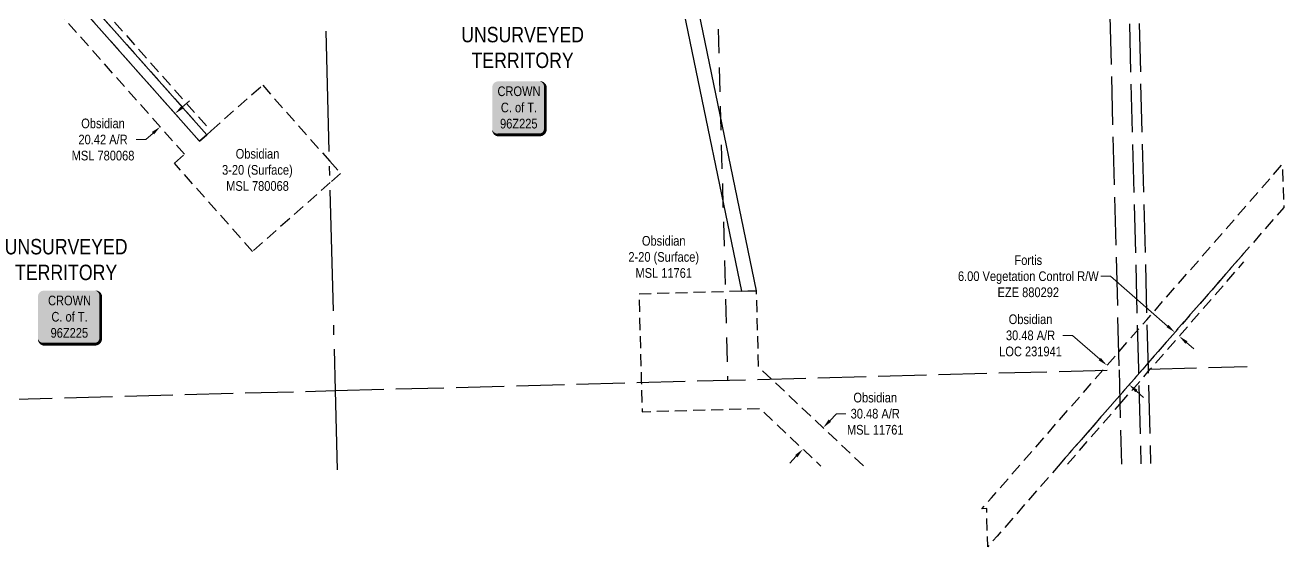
# Model space of a CAD drawing. Extents: x 624075 to 630566, y 5837004 to 5843820.
# Drawn here: x 626296 to 627600, y 5841841 to 5842382 of the extents above; entities that cross this region are included whole.
import ezdxf

# ---------------------------------------------------------------- set-up
doc = ezdxf.new("R2010")
doc.units = 0
doc.header["$LTSCALE"] = 5
doc.header["$PDSIZE"] = 0.5
for name, pattern in [('foc-ACCESSROAD', [3.75, 2.5, -1.25]), ('foc-FLOWLINE', [3.75, 2.5, -1.25]), ('foc-LSD', [8, 5, -3]), ('foc-QUARTERLINE', [33, 25, -3, 2, -3]), ('foc-UNSURVEYED', [12.5, 10, -2.5])]:
    doc.linetypes.add(name, pattern=pattern)
doc.layers.get('Defpoints').update_dxf_attribs({"color": 9})
for name, color, linetype in [('AS-OWNER', 7, 'Continuous'), ('C-AR', 13, 'foc-ACCESSROAD'), ('C-RW', 13, 'Continuous'), ('C-WS', 13, 'foc-ACCESSROAD'), ('C-WS-S', 13, 'Continuous'), ('F-EZE', 190, 'foc-FLOWLINE'), ('L-QSEC', 8, 'foc-QUARTERLINE'), ('L-SECTION-LSD', 7, 'foc-LSD'), ('L-UNS-T', 3, 'Continuous'), ('L-USEC', 7, 'foc-UNSURVEYED')]:
    doc.layers.add(name, color=color, linetype=linetype)
for name, color, linetype, lineweight in [('C-AR-T', 13, 'Continuous', 9), ('C-RW-T', 13, 'Continuous', 9), ('C-WS-T', 13, 'Continuous', 9), ('F-EZE-T', 190, 'Continuous', 9)]:
    doc.layers.add(name, color=color, linetype=linetype, lineweight=lineweight)
doc.styles.add('80', font='ARIALN.TTF', dxfattribs={"height": 10})
doc.styles.add('80CG', font='ARIALN.TTF', dxfattribs={"height": 10})
doc.styles.add('80L', font='ARIALN.TTF', dxfattribs={"height": 10})
doc.dimstyles.new('Compass 5 000', dxfattribs={"dimscale": 5, "dimtxt": 9, "dimasz": 2, "dimexe": 0.2, "dimexo": 0.0625, "dimgap": 0.5, "dimtad": 0, "dimtih": 1, "dimtoh": 1, "dimzin": 0, "dimdsep": 46, "dimtxsty": '80CG', "dimcen": 0.1, "dimse1": 1, "dimse2": 1, "dimclrd": 256, "dimclrt": 256, "dimaunit": 1, "dimadec": 4, "dimazin": 0, "dimtfac": 0.06, "dimtofl": 0, "dimtmove": 0, "dimatfit": 1, "dimfxl": 0.2, "dimtolj": 1, "dimtzin": 0, "dimlwd": -1, "dimarcsym": 0})

# ---------------------------------------------------------------- blocks, each defined once
blk = doc.blocks.new('*D96')
at = {"layer": 'C-RW-T', "transparency": 16777216}
for p, q in [((626459, 5842296.5), (626466.5, 5842303.1)), ((626428.7, 5842269.7), (626421.2, 5842263)), ((626421.2, 5842263), (626411.2, 5842263))]:
    blk.add_line(p, q, dxfattribs=at)
for points in [[(626457.9, 5842297.7), (626460.1, 5842295.2), (626451.5, 5842289.9)], [(626427.6, 5842270.9), (626429.8, 5842268.4), (626436.2, 5842276.3)]]:
    blk.add_solid(points, dxfattribs=at)
at = {"layer": 'Defpoints', "color": 0, "transparency": 16777216}
for p in [(626453.9, 5842287.1), (626436.2, 5842276.3), (626438.6, 5842273.6)]:
    blk.add_point(p, dxfattribs=at)
at = {"layer": 'C-RW-T', "transparency": 16777216, "insert": (626376.9, 5842263), "char_height": 10, "attachment_point": 5, "style": '80CG'}
blk.add_mtext('\\A1;Obsidian\\P20.42 A/R\\PMSL 780068', dxfattribs=at)
blk = doc.blocks.new('*U130')
h = blk.add_hatch(color=255)
edge = h.paths.add_edge_path()
edge.add_line((-26.5, -28.5), (26.5, -28.5))
edge.add_arc((26.5, -22.5), 6, 270, 360)
edge.add_line((32.5, -22.5), (32.5, 21))
edge.add_arc((26.5, 21), 6, 0, 90)
edge.add_line((26.5, 27), (-26.5, 27))
edge.add_arc((-26.5, 21), 6, 90, 180)
edge.add_line((-32.5, 21), (-32.5, -22.5))
edge.add_arc((-26.5, -22.5), 6, 180, 270)
at = {"color": 14, "flags": 128}
blk.add_lwpolyline([(-26.5, -28.5, 3, 3, 0), (26.5, -28.5, 3, 3, 0.414214), (32.5, -22.5, 3, 3, 0), (32.5, 21, 3, 0, 0.414214), (26.5, 27, 0, 0, 0), (-26.5, 27, 0, 0, 0.414214), (-32.5, 21, 0, 0, 0), (-32.5, -22.5, 0, 3, 0.414214)], format="xyseb", close=True, dxfattribs=at)
at = {"color": 14, "style": '80'}
blk.add_attdef('ENTER_TEXT_001', (-26.8, -4.9), '', height=10, dxfattribs=at)
blk = doc.blocks.new('*D182')
at = {"layer": 'C-WS-T', "transparency": 16777216}
for p, q in [((627381.4, 5842060), (627371.4, 5842060)), ((627409.6, 5842035.5), (627381.4, 5842060)), ((627447.6, 5842002.3), (627455.1, 5841995.7))]:
    blk.add_line(p, q, dxfattribs=at)
for points in [[(627410.7, 5842036.7), (627408.5, 5842034.2), (627417.1, 5842028.9)], [(627448.7, 5842003.6), (627446.5, 5842001.1), (627440.1, 5842008.9)]]:
    blk.add_solid(points, dxfattribs=at)
at = {"layer": 'Defpoints', "color": 0, "transparency": 16777216}
for p in [(627417.1, 5842028.9), (627401.1, 5842010.5), (627424, 5841990.5)]:
    blk.add_point(p, dxfattribs=at)
at = {"layer": 'C-WS-T', "transparency": 16777216, "insert": (627337.9, 5842060), "char_height": 10, "attachment_point": 5, "style": '80CG'}
blk.add_mtext('\\A1;Obsidian\\P30.48 A/R\\PLOC 231941', dxfattribs=at)
blk = doc.blocks.new('*D195')
at = {"layer": 'C-AR-T', "transparency": 16777216}
for p, q in [((627129.9, 5841971.5), (627136.7, 5841978.8)), ((627136.7, 5841978.8), (627146.7, 5841978.8)), ((627095.2, 5841934.8), (627088.4, 5841927.5))]:
    blk.add_line(p, q, dxfattribs=at)
for points in [[(627128.7, 5841972.7), (627131.1, 5841970.4), (627123, 5841964.3)], [(627094, 5841936), (627096.4, 5841933.7), (627102.1, 5841942.1)]]:
    blk.add_solid(points, dxfattribs=at)
at = {"layer": 'Defpoints', "color": 0, "transparency": 16777216}
for p in [(627106.9, 5841979.4), (627086, 5841957.3), (627123, 5841964.3)]:
    blk.add_point(p, dxfattribs=at)
at = {"layer": 'C-AR-T', "transparency": 16777216, "insert": (627177, 5841978.8), "char_height": 10, "attachment_point": 5, "style": '80CG'}
blk.add_mtext('\\A1;Obsidian\\P30.48 A/R\\PMSL 11761', dxfattribs=at)
blk = doc.blocks.new('*D196')
at = {"layer": 'Defpoints', "color": 0, "transparency": 16777216}
for p in [(627487.4, 5842063.2), (627489.5, 5842065.5), (627494, 5842061.6)]:
    blk.add_point(p, dxfattribs=at)
at = {"layer": 'F-EZE-T', "transparency": 16777216}
for p, q in [((627420.7, 5842121.3), (627410.7, 5842121.3)), ((627479.9, 5842069.7), (627420.7, 5842121.3)), ((627499.4, 5842052.6), (627507, 5842046.1))]:
    blk.add_line(p, q, dxfattribs=at)
for points in [[(627480.9, 5842071), (627478.8, 5842068.5), (627487.4, 5842063.2)], [(627500.5, 5842053.9), (627498.4, 5842051.4), (627491.9, 5842059.2)]]:
    blk.add_solid(points, dxfattribs=at)
at = {"layer": 'F-EZE-T', "transparency": 16777216, "insert": (627335.6, 5842121.3), "char_height": 10, "attachment_point": 5, "style": '80CG'}
blk.add_mtext('\\A1;Fortis\\P6.00 Vegetation Control R/W\\PEZE 880292', dxfattribs=at)
blk = doc.blocks.new('*U150')
h = blk.add_hatch(color=255)
edge = h.paths.add_edge_path()
edge.add_line((-21.5, -28.5), (21.5, -28.5))
edge.add_arc((21.5, -22.5), 6, 270, 360)
edge.add_line((27.5, -22.5), (27.5, 21))
edge.add_arc((21.5, 21), 6, 0, 90)
edge.add_line((21.5, 27), (-21.5, 27))
edge.add_arc((-21.5, 21), 6, 90, 180)
edge.add_line((-27.5, 21), (-27.5, -22.5))
edge.add_arc((-21.5, -22.5), 6, 180, 270)
at = {"color": 14, "flags": 128}
blk.add_lwpolyline([(-21.5, -28.5, 3, 3, 0), (21.5, -28.5, 3, 3, 0.414214), (27.5, -22.5, 3, 3, 0), (27.5, 21, 3, 0, 0.414214), (21.5, 27, 0, 0, 0), (-21.5, 27, 0, 0, 0.414214), (-27.5, 21, 0, 0, 0), (-27.5, -22.5, 0, 3, 0.414214)], format="xyseb", close=True, dxfattribs=at)
at = {"color": 14, "style": '80'}
blk.add_attdef('ENTER_TEXT_001', (-26.8, -4.9), '', height=10, dxfattribs=at)

msp = doc.modelspace()

# ---------------------------------------------------------------- linework, layer by layer
at = {"layer": 'C-AR', "flags": 128}
msp.add_lwpolyline([(627430.301, 5841997.667), (627303.403, 5841852.06), (627293.535, 5841840.835), (627292.494, 5841880.506), (627287.592, 5841880.378), (627297.327, 5841891.54), (627412.764, 5842023.918), (627429.121, 5842042.673), (627458.416, 5842076.266), (627589.244, 5842226.29), (627598.775, 5842237.22), (627598.972, 5842231.591), (627600.34, 5842192.655), (627590.754, 5842181.663), (627459.595, 5842031.26), (627454.151, 5842025.019), (627430.301, 5841997.667)], close=True, dxfattribs=at)
at = {"layer": 'C-RW', "flags": 128}
msp.add_lwpolyline([(627053.999, 5842106.16), (626994.204, 5842395.625), (627024.156, 5842817.989), (627035.999, 5842985.01), (627036.711, 5842995.046), (627044.15, 5843099.957), (627044.577, 5843105.976), (627029.258, 5843105.455), (627028.831, 5843099.436), (627021.5, 5842996.062), (627020.789, 5842986.026), (627008.844, 5842817.582), (626978.85, 5842394.602), (627038.522, 5842105.73), (627053.999, 5842106.16)], dxfattribs=at)
at = {"layer": 'C-RW'}
msp.add_lwpolyline([(626484.292, 5842268.004), (626476.759, 5842261.33), (626298.273, 5842462.778), (626305.802, 5842469.458), (626484.292, 5842268.004)], close=True, dxfattribs=at)
at = {"layer": 'C-WS'}
msp.add_lwpolyline([(626298.273, 5842462.778), (626476.759, 5842261.33), (626484.292, 5842268.004), (626488.786, 5842271.986), (626542.319, 5842319.417), (626611.81, 5842240.756), (626623.087, 5842227.991), (626612.389, 5842218.512), (626531.779, 5842147.09), (626450.877, 5842238.398), (626461.466, 5842247.779), (626286.969, 5842444.725), (626282.987, 5842449.219), (626298.273, 5842462.778)], close=True, dxfattribs=at)
at = {"layer": 'C-WS', "flags": 128}
for points in [[(627069.438, 5842014.797), (627056.189, 5842027.306), (627053.999, 5842106.16), (627038.522, 5842105.73), (626932.097, 5842102.773), (626934.64, 5842011.216), (626935.483, 5841980.871), (627057.384, 5841984.258), (627120.654, 5841924.554)], [(627164.712, 5841924.895), (627069.438, 5842014.797)]]:
    msp.add_lwpolyline(points, dxfattribs=at)
at = {"layer": 'F-EZE'}
msp.add_lwpolyline([(626599.285, 5842721.82), (626314.274, 5842468.95), (626488.786, 5842271.986), (626484.292, 5842268.004), (626305.802, 5842469.458), (626310.291, 5842473.444), (626599.08, 5842729.664)], dxfattribs=at)
at = {"layer": 'F-EZE', "flags": 128}
for points in [[(627558.79, 5842145.026), (627459.594, 5842031.276), (627454.153, 5842025.037), (627430.311, 5841997.695), (627368.196, 5841926.467)], [(627430.543, 5841988.831), (627459.827, 5842022.412), (627462.304, 5842025.253), (627559.05, 5842136.194)], [(627376.212, 5841926.529), (627430.543, 5841988.831)]]:
    msp.add_lwpolyline(points, dxfattribs=at)
at = {"layer": 'L-QSEC', "flags": 128}
msp.add_lwpolyline([(626619.846, 5841920.684), (626617.708, 5842002.791), (626596.779, 5842806.629), (626577.25, 5843612.401)], dxfattribs=at)
at = {"layer": 'L-SECTION-LSD'}
msp.add_line((627002.656, 5842817.413), (627024.015, 5842013.587), dxfattribs=at)
at = {"layer": 'L-USEC'}
for p, q in [((627408.517, 5842828.207), (627429.587, 5842024.375)), ((627429.587, 5842024.375), (627432.155, 5841926.404)), ((626211.908, 5841992.007), (626618.005, 5842002.798))]:
    msp.add_line(p, q, dxfattribs=at)
at = {"layer": 'L-USEC', "flags": 128}
for points in [[(627407.552, 5843632.564), (627428.623, 5842828.734), (627449.693, 5842024.902), (627452.261, 5841926.931)], [(627417.605, 5843632.828), (627438.676, 5842828.997), (627459.746, 5842025.165), (627462.314, 5841927.194)], [(626617.708, 5842002.791), (627429.602, 5842024.364)], [(627459.746, 5842025.165), (627562.234, 5842027.888)]]:
    msp.add_lwpolyline(points, dxfattribs=at)

# ---------------------------------------------------------------- block references
at = {"layer": 'AS-OWNER', "color": 3}
ref = msp.add_blockref('*U150', (626807.673, 5842296.311), dxfattribs=dict(at, xscale=0.999643, yscale=0.999643, zscale=0.999643))
ref.add_attrib('ENTER_TEXT_001', 'CROWN', (626785.621, 5842308.079), dxfattribs={"layer": '0', "color": 14, "height": 9.9964, "style": '80'})
ref.add_attrib('ENTER_TEXT_002', 'C. of T.', (626789.115, 5842291.241), dxfattribs={"layer": '0', "color": 14, "height": 9.9964, "style": '80'})
ref.add_attrib('ENTER_TEXT_003', '96Z225', (626788.263, 5842274.54), dxfattribs={"layer": '0', "color": 14, "height": 9.9964, "style": '80'})
at = {"layer": 'AS-OWNER'}
ref = msp.add_blockref('*U130', (626342.002, 5842079.42), dxfattribs=at)
ref.add_attrib('ENTER_TEXT_001', 'CROWN', (626319.942, 5842091.193), dxfattribs={"layer": '0', "color": 14, "height": 10, "style": '80'})
ref.add_attrib('ENTER_TEXT_002', 'C. of T.', (626323.438, 5842074.349), dxfattribs={"layer": '0', "color": 14, "height": 10, "style": '80'})
ref.add_attrib('ENTER_TEXT_003', '96Z225', (626322.586, 5842057.641), dxfattribs={"layer": '0', "color": 14, "height": 10, "style": '80'})

# ---------------------------------------------------------------- texts
at = {"layer": 'C-AR-T', "insert": (626957.854, 5842141.29), "char_height": 9.99643, "width": 81.70513, "attachment_point": 5, "style": '80CG'}
msp.add_mtext('\\A1;Obsidian \\P2-20 (Surface) \\PMSL 11761', dxfattribs=at)
at = {"layer": 'C-WS-S', "insert": (626496.628, 5842253.26), "char_height": 10, "attachment_point": 1, "style": '80L'}
msp.add_mtext_dynamic_manual_height_columns('\\pi17.721;Obsidian\\P\\pi3.6046;3-20 (Surface)\\P\\pi7.8406;MSL 780068', width=79.27596, gutter_width=50, heights=[0], dxfattribs=at)
at = {"layer": 'L-UNS-T', "color": 3, "attachment_point": 5, "style": '80L'}
for insert, char_height in [((626811.619, 5842358.363), 15.99429), ((626338.67, 5842138.54), 16)]:
    msp.add_mtext_dynamic_manual_height_columns('UNSURVEYED TERRITORY', width=126.41375, gutter_width=47.5, heights=[0], dxfattribs=dict(at, insert=insert, char_height=char_height))

# ---------------------------------------------------------------- dimensions: what is measured, and where the dimension line sits
at = {"layer": 'C-AR-T'}
dim = msp.add_linear_dim(base=(627123.001, 5841964.254), p1=(627086.001, 5841957.254), p2=(627106.923, 5841979.426), angle=46.661464, text='Obsidian\\P30.48 A/R\\PMSL 11761', dimstyle='Compass 5 000', dxfattribs=at)
dim.commit()
dim.dimension.update_dxf_attribs({"geometry": '*D195', "text_midpoint": (627177.038, 5841978.8), "dimtype": 161})
at = {"layer": 'C-RW-T', "color": 1}
dim = msp.add_aligned_dim(p1=(626453.892, 5842287.139), p2=(626438.598, 5842273.589), distance=-3.632, text='Obsidian\\P20.42 A/R\\PMSL 780068', dimstyle='Compass 5 000', dxfattribs=at)
dim.commit()
dim.dimension.update_dxf_attribs({"geometry": '*D96', "text_midpoint": (626376.923, 5842263.044)})
at = {"layer": 'C-WS-T'}
dim = msp.add_linear_dim(base=(627417.116, 5842028.907), p1=(627424.027, 5841990.489), p2=(627401.071, 5842010.508), angle=138.910122, text='Obsidian\\P30.48 A/R\\PLOC 231941', dimstyle='Compass 5 000', dxfattribs=at)
dim.commit()
dim.dimension.update_dxf_attribs({"geometry": '*D182', "text_midpoint": (627337.922, 5842060.023), "dimtype": 161})
at = {"layer": 'F-EZE-T'}
dim = msp.add_linear_dim(base=(627487.391, 5842063.151), p1=(627493.979, 5842061.576), p2=(627489.457, 5842065.52), angle=138.909863, text='Fortis\\P6.00 Vegetation Control R/W\\PEZE 880292', dimstyle='Compass 5 000', dxfattribs=at)
dim.commit()
dim.dimension.update_dxf_attribs({"geometry": '*D196', "text_midpoint": (627335.583, 5842121.273), "dimtype": 161})

doc.saveas('drawing.dxf')
